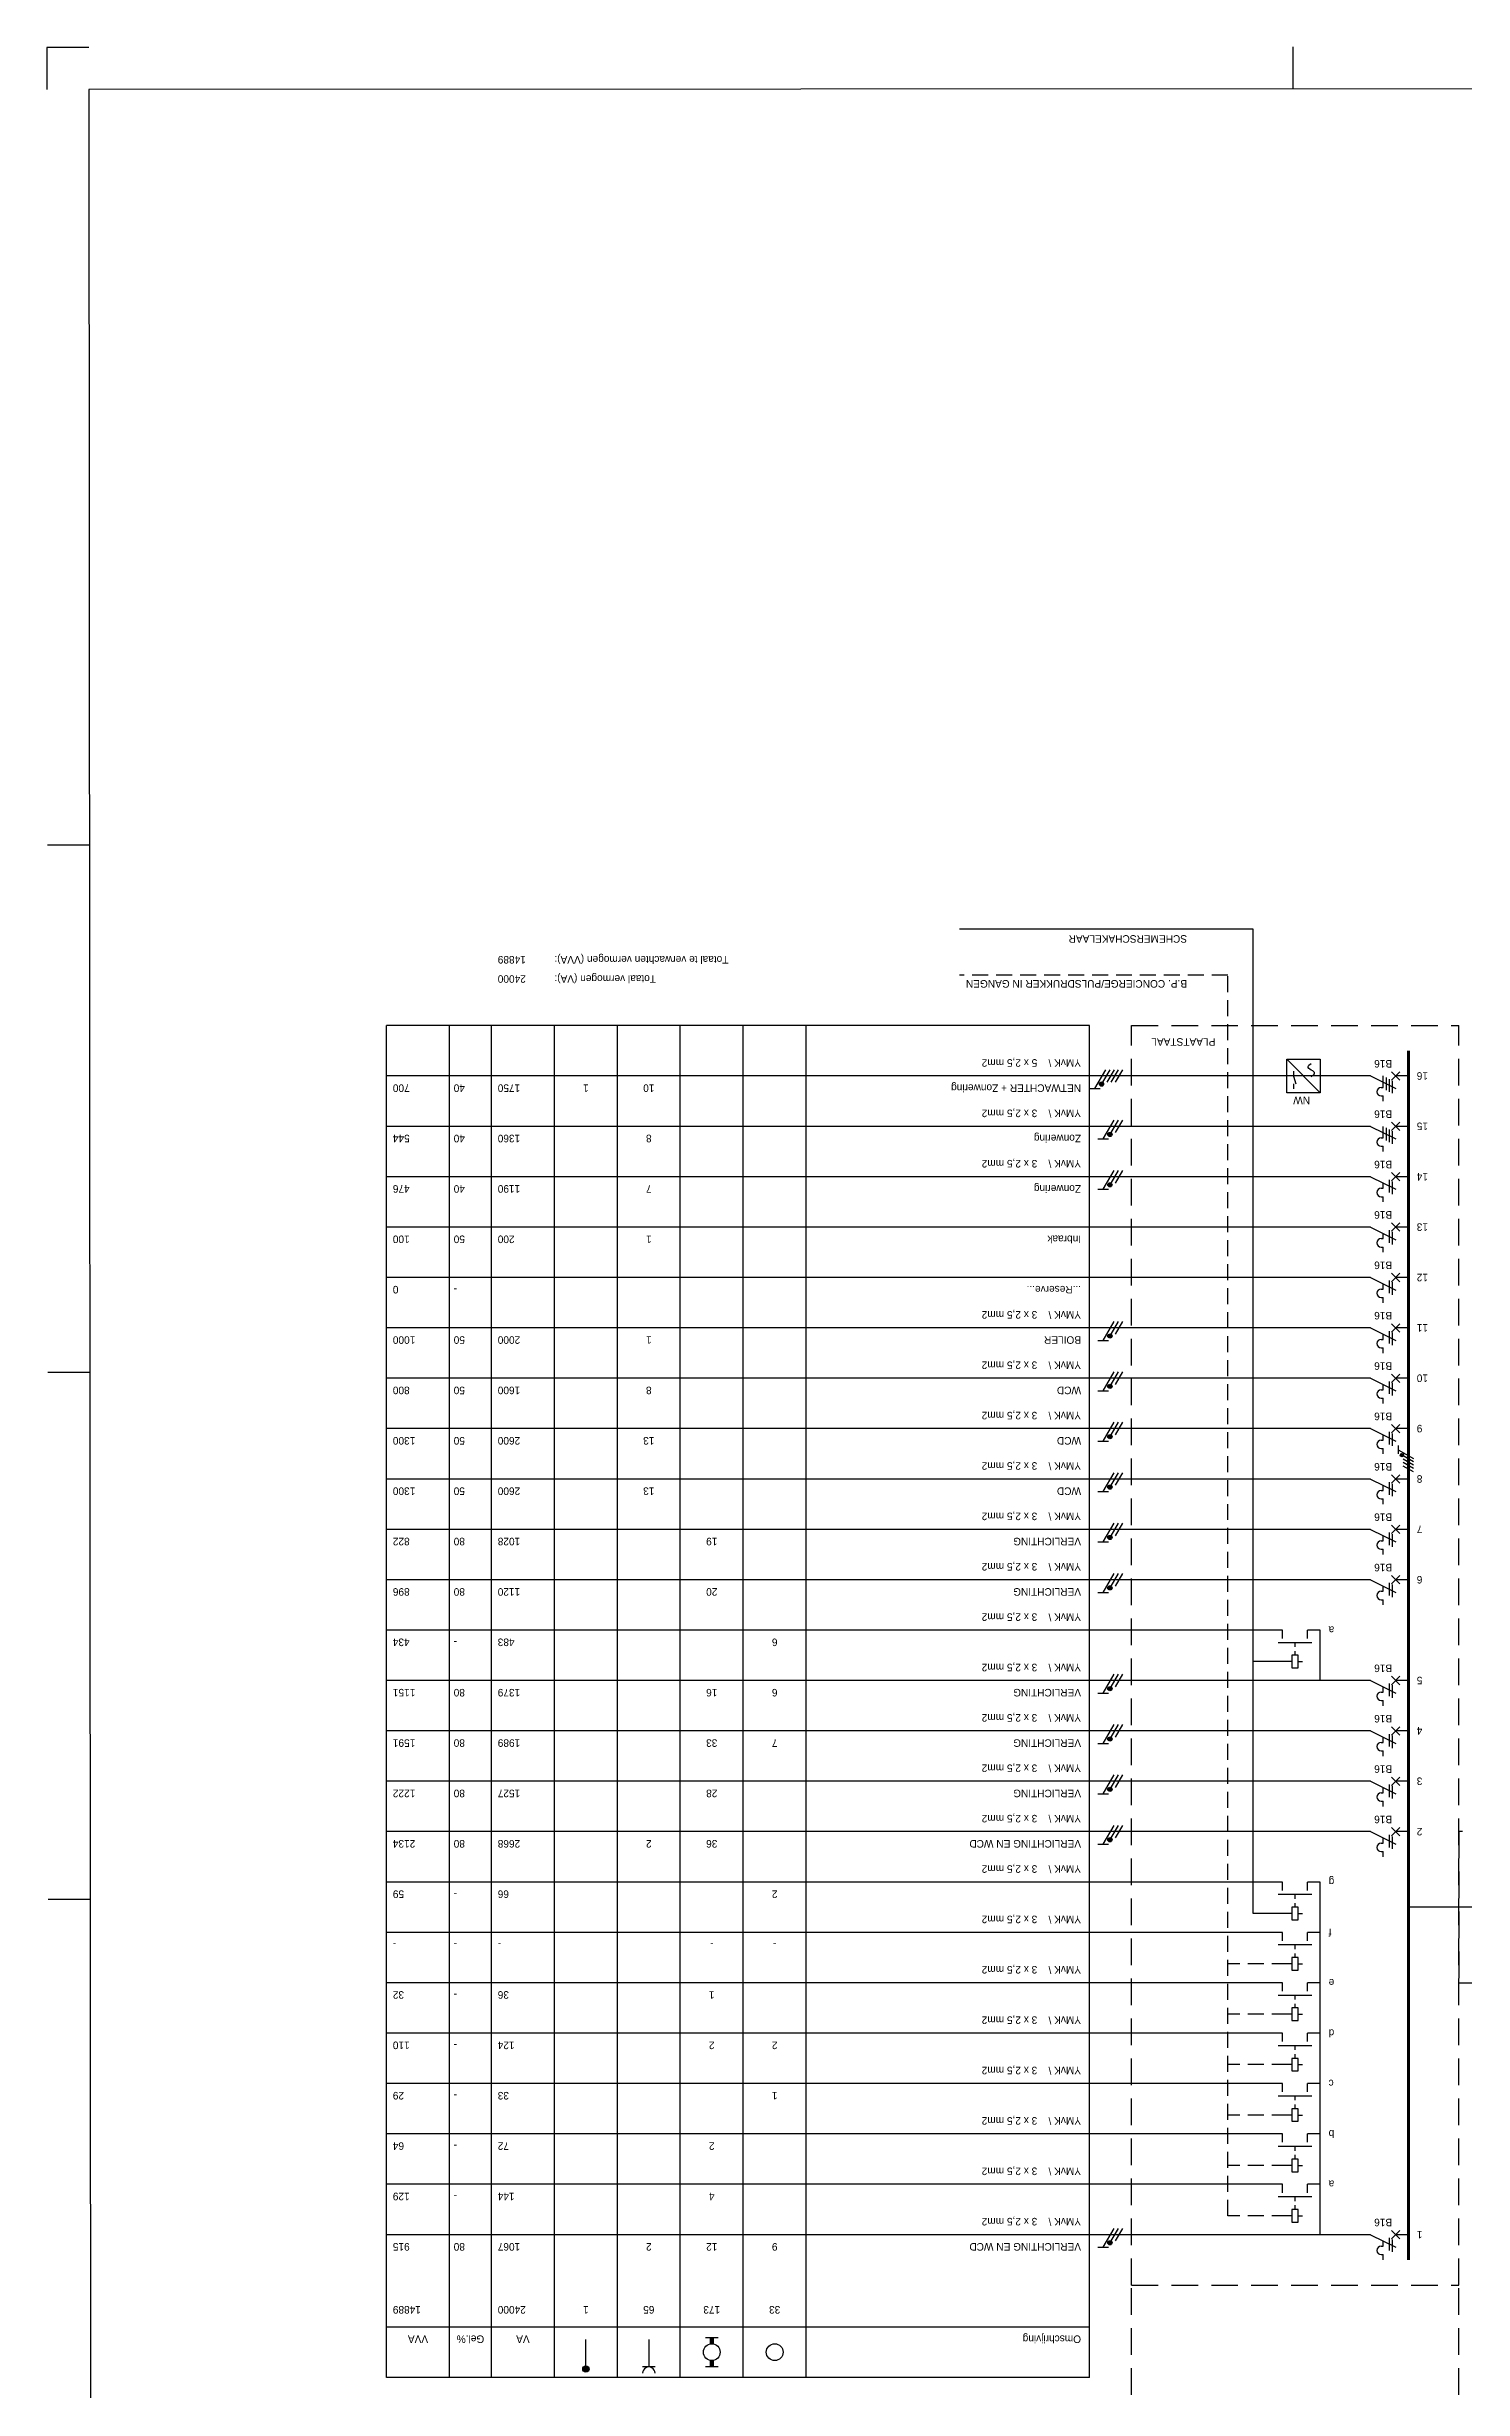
# Model space of a CAD drawing. Header units: millimetres. Extents: x -595 to 0, y 0 to 841.
# Drawn here: x -595 to -257, y 283 to 841 of the extents above; entities that cross this region are included whole.
import ezdxf
from ezdxf.enums import TextEntityAlignment as Align

# ---------------------------------------------------------------- set-up
doc = ezdxf.new("R2010")
doc.units = ezdxf.units.MM
for name, pattern in [('DASHED', [19.05, 12.7, -6.35]), ('HIDDEN', [9.525, 6.35, -3.175]), ('STABI11', [2, 1, -1])]:
    doc.linetypes.add(name, pattern=pattern)
doc.layers.get('0').update_dxf_attribs({"linetype": 'CONTINUOUS'})
for name, color, linetype in [('00kad018', 1, 'CONTINUOUS'), ('00kad070', 5, 'CONTINUOUS'), ('BL$2----_KADER', 7, 'CONTINUOUS'), ('EL$1----', 3, 'CONTINUOUS'), ('EL$1----_KK1+0', 3, 'CONTINUOUS'), ('EL$1----_LK2+0', 3, 'CONTINUOUS')]:
    doc.layers.add(name, color=color, linetype=linetype)
doc.styles.add('BURO-018', font='BUROFONT', dxfattribs={"height": 1.8})

# ---------------------------------------------------------------- blocks, each defined once
blk = doc.blocks.new('a1-windesheim-hor')
at = {"layer": '00kad018', "color": 1}
for p, q in [((400, 594), (400, 584)), ((525.5, 594), (525.5, 584)), ((651, 584), (651, 594)), ((841, 594), (831, 594)), ((841, 584), (841, 594)), ((831, 297), (841, 297))]:
    blk.add_line(p, q, dxfattribs=at)
at = {"layer": '00kad070', "color": 5}
for p, q in [((831, 584), (20, 584)), ((831, 10), (831, 584))]:
    blk.add_line(p, q, dxfattribs=at)
blk = doc.blocks.new('L1')
at = {"color": 0, "linetype": 'Continuous'}
for p, q in [((-3, 73.98), (-3, 71.48)), ((-3, 72.73), (1.5, 70.13)), ((1.5, 69.13), (-1.5, 70.87)), ((1.5, 68.13), (-1.5, 69.87))]:
    blk.add_line(p, q, dxfattribs=at)
at = {"color": 0, "linetype": 'Continuous', "const_width": 0.5}
blk.add_lwpolyline([(-1.68, 71.12, 1), (-2.18, 71.12, 1)], format="xyb", close=True, dxfattribs=at)
at = {"color": 0, "linetype": 'Continuous'}
blk.add_circle((-1.93, 71.12), 0.5, dxfattribs=at)
blk = doc.blocks.new('L3')
at = {"color": 0, "linetype": 'Continuous'}
for p, q in [((-3, 75.98), (-3, 73.48)), ((-3, 74.73), (1.5, 72.13)), ((1.5, 71.13), (-1.5, 72.87)), ((1.5, 70.13), (-1.5, 71.87)), ((1.5, 69.13), (-1.5, 70.87)), ((1.5, 68.13), (-1.5, 69.87))]:
    blk.add_line(p, q, dxfattribs=at)
at = {"color": 0, "linetype": 'Continuous', "const_width": 0.5}
blk.add_lwpolyline([(-1.68, 73.12, 1), (-2.18, 73.12, 1)], format="xyb", close=True, dxfattribs=at)
at = {"color": 0, "linetype": 'Continuous'}
blk.add_circle((-1.93, 73.12), 0.5, dxfattribs=at)
blk = doc.blocks.new('111104')
at = {"color": 0, "linetype": 'Continuous'}
for p, q in [((-3, 6.98), (-3, 4.48)), ((-3, 5.73), (1.5, 3.13)), ((1.5, 2.13), (-1.5, 3.87)), ((1.5, 1.13), (-1.5, 2.87)), ((1.5, 0.13), (-1.5, 1.87)), ((1.5, -0.87), (-1.5, 0.87))]:
    blk.add_line(p, q, dxfattribs=at)
at = {"color": 0, "linetype": 'Continuous', "const_width": 0.5}
blk.add_lwpolyline([(-1.68, 4.12, 1), (-2.18, 4.12, 1)], format="xyb", close=True, dxfattribs=at)
at = {"color": 0, "linetype": 'Continuous'}
blk.add_circle((-1.93, 4.12), 0.5, dxfattribs=at)
blk = doc.blocks.new('020209')
at = {"color": 0, "linetype": 'Continuous'}
blk.add_lwpolyline([(-3, 0), (-2.3, 1.1), (-1.7, 1.5), (-1.2, 1.5), (-0.8, 1.2), (-0.4, 0.7), (0, 0), (0.4, -0.7), (0.8, -1.2), (1.2, -1.5), (1.7, -1.5), (2.3, -1.1), (3, 0)], dxfattribs=at)
blk = doc.blocks.new('B3')
at = {"color": 0, "linetype": 'Continuous'}
for p, q in [((0, 9), (0, 21)), ((-6, 6), (-4.75, 6)), ((-4.75, 6.5), (-4.75, 6)), ((0, 9), (-3, 3)), ((-2.75, 6.5), (-2.75, 6)), ((-2.75, 6), (-1.5, 6)), ((-4.125, 3.75), (-1.125, 3.75)), ((-3.75, 4.5), (-0.75, 4.5)), ((-1, 4), (1, 2)), ((-1, 2), (1, 4)), ((0, 0), (0, 3))]:
    blk.add_line(p, q, dxfattribs=at)
blk.add_arc((-3.75, 6.5), 1, 0, 180, dxfattribs=at)
at = {"color": 1, "style": 'BURO-018'}
blk.add_attdef('E_VRIJ1', (-3, 12), '', height=1.8, rotation=90, dxfattribs=at)
at = {"color": 1, "linetype": 'Continuous', "style": 'BURO-018'}
blk.add_attdef('E_IIA', text='', height=1.8, rotation=90, dxfattribs=at).set_placement((2, 6), align=Align.TOP_CENTER)
blk = doc.blocks.new('m1')
at = {"color": 0, "linetype": 'Continuous'}
blk.add_line((0, 21), (0, 33), dxfattribs=at)
blk = doc.blocks.new('b1s')
at = {"color": 0, "linetype": 'Continuous'}
blk.add_line((0, 33), (0, 54), dxfattribs=at)
blk = doc.blocks.new('m1s')
at = {"color": 0, "linetype": 'Continuous'}
blk.add_line((0, 54), (0, 66), dxfattribs=at)
blk = doc.blocks.new('M2')
at = {"color": 0, "linetype": 'Continuous'}
for p, q in [((-7.5, 27.75), (-7.5, 28.75)), ((-3, 23), (-3, 31)), ((-2, 30), (0, 30)), ((0, 30), (0, 33)), ((-6, 27.75), (-9, 27.75)), ((-9, 27.75), (-9, 26.25)), ((-9, 26.25), (-6, 26.25)), ((-7.5, 26.25), (-7.5, 25.25)), ((-6, 26.25), (-6, 27.75)), ((-6, 27.25), (-6, 27.25)), ((-2, 24), (0, 24)), ((0, 21), (0, 24))]:
    blk.add_line(p, q, dxfattribs=at)
at = {"color": 0, "linetype": 'STABI11'}
blk.add_line((-6, 27), (-3, 27), dxfattribs=at)
at = {"color": 1, "linetype": 'Continuous', "style": 'BURO-018'}
blk.add_attdef('E_VRIJ1', (-6, 30), '', height=1.8, rotation=90, dxfattribs=at)
blk.add_attdef('E_IMS', text='', height=1.8, rotation=90, dxfattribs=at).set_placement((0, 27), align=Align.TOP_CENTER)
blk = doc.blocks.new('B5')
at = {"color": 0, "linetype": 'Continuous'}
for p, q in [((0, 9), (0, 21)), ((-6, 6), (-4.75, 6)), ((-4.75, 6.5), (-4.75, 6)), ((0, 9), (-3, 3)), ((-2.75, 6.5), (-2.75, 6)), ((-2.75, 6), (0, 6)), ((-4.125, 3.75), (-1.125, 3.75)), ((-3.75, 4.5), (-0.75, 4.5)), ((-3.375, 5.25), (-0.375, 5.25)), ((-1, 2), (1, 4)), ((-1, 4), (1, 2)), ((0, 0), (0, 3))]:
    blk.add_line(p, q, dxfattribs=at)
blk.add_arc((-3.75, 6.5), 1, 0, 180, dxfattribs=at)
at = {"color": 1, "style": 'BURO-018'}
blk.add_attdef('E_VRIJ1', (-3, 12), '', height=1.8, rotation=90, dxfattribs=at)
at = {"color": 1, "linetype": 'Continuous', "style": 'BURO-018'}
blk.add_attdef('E_IIA', text='', height=1.8, rotation=90, dxfattribs=at).set_placement((2, 6), align=Align.TOP_CENTER)
blk = doc.blocks.new('KOLNR3')
at = {"color": 0, "linetype": 'Continuous'}
blk.add_circle((0, 0), 2, dxfattribs=at)
blk = doc.blocks.new('KOLNR5')
at = {"color": 0, "linetype": 'Continuous'}
for p, q in [((-3.5, -1.5), (-3.5, 1.5)), ((3.5, 1.5), (3.5, -1.5))]:
    blk.add_line(p, q, dxfattribs=at)
at = {"color": 0, "linetype": 'Continuous', "const_width": 1}
for points in [[(-2, 0), (-3.5, 0)], [(2, 0), (3.5, 0)]]:
    blk.add_lwpolyline(points, dxfattribs=at)
at = {"color": 0, "linetype": 'Continuous'}
blk.add_circle((0, 0), 2, dxfattribs=at)
blk = doc.blocks.new('KOLNR6')
at = {"color": 0, "linetype": 'Continuous'}
for p, q in [((-3.5, -1.5), (-3.5, 1.5)), ((3, 0), (-3.5, 0))]:
    blk.add_line(p, q, dxfattribs=at)
blk.add_arc((-5, 0), 1.5, 270, 90, dxfattribs=at)
blk = doc.blocks.new('KOLNR8')
at = {"color": 0, "linetype": 'Continuous'}
blk.add_line((-4, 0), (3, 0), dxfattribs=at)
at = {"color": 0, "linetype": 'Continuous', "const_width": 0.75}
blk.add_lwpolyline([(-4, -0.375, 1), (-4, 0.375, 1)], format="xyb", close=True, dxfattribs=at)
at = {"color": 0, "linetype": 'Continuous'}
blk.add_circle((-4, 0), 0.75, dxfattribs=at)

msp = doc.modelspace()

# ---------------------------------------------------------------- linework, layer by layer
at = {"layer": 'EL$1----'}
for p, q in [((-307.09, 630.67), (-377.09, 630.67)), ((-307.09, 396.17), (-307.09, 630.67)), ((-291.09, 591.67), (-299.09, 599.67)), ((-299.09, 595.67), (-303.09, 595.67)), ((-298.84, 456.17), (-307.09, 456.17)), ((-298.84, 396.17), (-307.09, 396.17))]:
    msp.add_line(p, q, dxfattribs=at)
at = {"layer": 'EL$1----', "linetype": 'DASHED', "ltscale": 0.3}
for p, q in [((-313.09, 619.67), (-377.09, 619.67)), ((-313.09, 324.17), (-313.09, 619.67)), ((-298.84, 384.17), (-313.09, 384.17)), ((-298.84, 372.17), (-313.09, 372.17)), ((-298.84, 360.17), (-313.09, 360.17)), ((-298.84, 348.17), (-313.09, 348.17)), ((-298.84, 336.17), (-313.09, 336.17)), ((-298.84, 324.17), (-313.09, 324.17))]:
    msp.add_line(p, q, dxfattribs=at)
at = {"layer": 'EL$1----', "linetype": 'Continuous'}
for p, q in [((-297.48, 596.81), (-297.48, 595.61)), ((-297.48, 595.61), (-296.88, 593.81)), ((-297.48, 593.81), (-297.48, 592.61))]:
    msp.add_line(p, q, dxfattribs=at)
at = {"layer": 'EL$1----', "ltscale": 0.2}
msp.add_line((-250.84, 397.67), (-270.09, 397.67), dxfattribs=at)
at = {"layer": 'EL$1----'}
msp.add_lwpolyline([(-291.09, 591.67), (-299.09, 591.67), (-299.09, 599.67), (-291.09, 599.67)], close=True, dxfattribs=at)
at = {"layer": 'EL$1----', "color": 1, "linetype": 'HIDDEN'}
msp.add_lwpolyline([(-258.09, 379.67), (-228.59, 379.67), (-228.59, 415.67), (-258.09, 415.67)], close=True, dxfattribs=at)
at = {"layer": 'EL$1----_KK1+0', "color": 1, "linetype": 'HIDDEN'}
for p, q in [((-336.09, 157.67), (-336.09, 307.67)), ((-258.09, 157.67), (-258.09, 307.67))]:
    msp.add_line(p, q, dxfattribs=at)
at = {"layer": 'EL$1----_LK2+0', "color": 1}
for p, q in [((-513.59, 285.67), (-513.59, 607.67)), ((-346.09, 607.67), (-513.59, 607.67)), ((-498.59, 285.67), (-498.59, 607.67)), ((-488.59, 285.67), (-488.59, 607.67)), ((-473.59, 285.67), (-473.59, 607.67)), ((-458.59, 285.67), (-458.59, 607.67)), ((-443.59, 285.67), (-443.59, 607.67)), ((-428.59, 285.67), (-428.59, 607.67)), ((-413.59, 285.67), (-413.59, 607.67)), ((-346.09, 285.67), (-346.09, 607.67)), ((-346.09, 297.67), (-513.59, 297.67)), ((-346.09, 285.67), (-513.59, 285.67))]:
    msp.add_line(p, q, dxfattribs=at)
at = {"layer": 'EL$1----_LK2+0', "color": 1, "linetype": 'HIDDEN'}
for p, q in [((-336.09, 307.67), (-336.09, 607.67)), ((-336.09, 607.67), (-258.09, 607.67)), ((-258.09, 307.67), (-258.09, 607.67)), ((-336.09, 307.67), (-258.09, 307.67))]:
    msp.add_line(p, q, dxfattribs=at)
at = {"layer": 'EL$1----_LK2+0'}
for p, q in [((-336.09, 595.67), (-513.59, 595.67)), ((-336.09, 583.67), (-513.59, 583.67)), ((-336.09, 571.67), (-513.59, 571.67)), ((-336.09, 559.67), (-513.59, 559.67)), ((-336.09, 547.67), (-513.59, 547.67)), ((-336.09, 535.67), (-513.59, 535.67)), ((-336.09, 523.67), (-513.59, 523.67)), ((-336.09, 511.67), (-513.59, 511.67)), ((-336.09, 499.67), (-513.59, 499.67)), ((-336.09, 487.67), (-513.59, 487.67)), ((-336.09, 475.67), (-513.59, 475.67)), ((-336.09, 463.67), (-513.59, 463.67)), ((-291.09, 451.67), (-291.09, 463.67)), ((-336.09, 451.67), (-513.59, 451.67)), ((-336.09, 439.67), (-513.59, 439.67)), ((-336.09, 427.67), (-513.59, 427.67)), ((-336.09, 415.67), (-513.59, 415.67)), ((-336.09, 403.67), (-513.59, 403.67)), ((-291.09, 319.67), (-291.09, 403.67)), ((-336.09, 391.67), (-513.59, 391.67)), ((-336.09, 379.67), (-513.59, 379.67)), ((-336.09, 367.67), (-513.59, 367.67)), ((-336.09, 355.67), (-513.59, 355.67)), ((-336.09, 343.67), (-513.59, 343.67)), ((-336.09, 331.67), (-513.59, 331.67)), ((-336.09, 319.67), (-513.59, 319.67))]:
    msp.add_line(p, q, dxfattribs=at)
for points in [[(-270.09, 601.67, 0.7, 0.7, 0), (-270.09, 589.67, 0.7, 0.7, 0)], [(-270.09, 589.67, 0.7, 0.7, 0), (-270.09, 577.67, 0.7, 0.7, 0)], [(-270.09, 577.67, 0.7, 0.7, 0), (-270.09, 565.67, 0.7, 0.7, 0)], [(-270.09, 565.67, 0.7, 0.7, 0), (-270.09, 553.67, 0.7, 0.7, 0)], [(-270.09, 553.67, 0.7, 0.7, 0), (-270.09, 541.67, 0.7, 0.7, 0)], [(-270.09, 541.67, 0.7, 0.7, 0), (-270.09, 529.67, 0.7, 0.7, 0)], [(-270.09, 529.67, 0.7, 0.7, 0), (-270.09, 517.67, 0.7, 0.7, 0)], [(-270.09, 517.67, 0.7, 0.7, 0), (-270.09, 505.67, 0.7, 0.7, 0)], [(-270.09, 505.67, 0.7, 0.7, 0), (-270.09, 493.67, 0.7, 0.7, 0)], [(-270.09, 493.67, 0.7, 0.7, 0), (-270.09, 481.67, 0.7, 0.7, 0)], [(-270.09, 481.67, 0.7, 0.7, 0), (-270.09, 469.67, 0.7, 0.7, 0)], [(-270.09, 469.67, 0.7, 0.7, 0), (-270.09, 457.67, 0.7, 0.7, 0)], [(-270.09, 457.67, 0.7, 0.7, 0), (-270.09, 445.67, 0.7, 0.7, 0)], [(-270.09, 445.67, 0.7, 0.7, 0), (-270.09, 433.67, 0.7, 0.7, 0)], [(-270.09, 433.67, 0.7, 0.7, 0), (-270.09, 421.67, 0.7, 0.7, 0)], [(-270.09, 421.67, 0.7, 0.7, 0), (-270.09, 409.67, 0.7, 0.7, 0)], [(-270.09, 409.67, 0.7, 0.7, 0), (-270.09, 397.67, 0.7, 0.7, 0)], [(-270.09, 397.67, 0.7, 0.7, 0), (-270.09, 385.67, 0.7, 0.7, 0)], [(-270.09, 385.67, 0.7, 0.7, 0), (-270.09, 373.67, 0.7, 0.7, 0)], [(-270.09, 373.67, 0.7, 0.7, 0), (-270.09, 361.67, 0.7, 0.7, 0)], [(-270.09, 361.67, 0.7, 0.7, 0), (-270.09, 349.67, 0.7, 0.7, 0)], [(-270.09, 349.67, 0.7, 0.7, 0), (-270.09, 337.67, 0.7, 0.7, 0)], [(-270.09, 337.67, 0.7, 0.7, 0), (-270.09, 325.67, 0.7, 0.7, 0)], [(-270.09, 325.67, 0.7, 0.7, 0), (-270.09, 313.67, 0.7, 0.7, 0)]]:
    msp.add_lwpolyline(points, format="xyseb", dxfattribs=at)

# ---------------------------------------------------------------- block references
at = {"layer": 'BL$2----_KADER', "rotation": 90.03706841392992}
msp.add_blockref('a1-windesheim-hor', (0, 0), dxfattribs=at)
at = {"layer": 'EL$1----', "rotation": 89.99999999999999}
for name, p in [('L3', (-270.09, 595.67)), ('L1', (-270.09, 583.67)), ('L1', (-270.09, 571.67)), ('L1', (-270.09, 535.67)), ('L1', (-270.09, 523.67)), ('L1', (-270.09, 511.67)), ('L1', (-270.09, 499.67)), ('L1', (-270.09, 487.67)), ('L1', (-270.09, 475.67)), ('L1', (-270.09, 451.67)), ('L1', (-270.09, 439.67)), ('L1', (-270.09, 427.67)), ('L1', (-270.09, 415.67)), ('L1', (-270.09, 319.67))]:
    msp.add_blockref(name, p, dxfattribs=at)
at = {"layer": 'EL$1----', "xscale": -0.5120000000000005, "yscale": 0.5120000000000005, "zscale": 0.5120000000000001, "rotation": 270}
msp.add_blockref('020209', (-293.22, 597.08), dxfattribs=at)
at = {"layer": 'EL$1----', "xscale": 0.8, "yscale": 0.8, "zscale": 0.8}
msp.add_blockref('111104', (-270.09, 502.07), dxfattribs=at)
at = {"layer": 'EL$1----_LK2+0', "rotation": 89.99999999999999}
for name, p in [('B5', (-270.09, 595.67)), ('B5', (-270.09, 583.67)), ('B3', (-270.09, 571.67)), ('B3', (-270.09, 559.67)), ('B3', (-270.09, 547.67)), ('B3', (-270.09, 535.67)), ('B3', (-270.09, 523.67)), ('B3', (-270.09, 511.67)), ('B3', (-270.09, 499.67)), ('B3', (-270.09, 487.67)), ('B3', (-270.09, 475.67)), ('B3', (-270.09, 451.67)), ('B3', (-270.09, 439.67)), ('B3', (-270.09, 427.67)), ('B3', (-270.09, 415.67)), ('B3', (-270.09, 319.67))]:
    msp.add_blockref(name, p, dxfattribs=at).add_auto_attribs({'E_IIA': 'B16'})
for name, p in [('m1s', (-270.09, 595.67)), ('b1s', (-270.09, 595.67)), ('m1', (-270.09, 595.67)), ('m1s', (-270.09, 583.67)), ('b1s', (-270.09, 583.67)), ('m1', (-270.09, 583.67)), ('m1s', (-270.09, 571.67)), ('b1s', (-270.09, 571.67)), ('m1', (-270.09, 571.67)), ('m1s', (-270.09, 559.67)), ('b1s', (-270.09, 559.67)), ('m1', (-270.09, 559.67)), ('m1s', (-270.09, 547.67)), ('b1s', (-270.09, 547.67)), ('m1', (-270.09, 547.67)), ('m1s', (-270.09, 535.67)), ('b1s', (-270.09, 535.67)), ('m1', (-270.09, 535.67)), ('m1s', (-270.09, 523.67)), ('b1s', (-270.09, 523.67)), ('m1', (-270.09, 523.67)), ('m1s', (-270.09, 511.67)), ('b1s', (-270.09, 511.67)), ('m1', (-270.09, 511.67)), ('m1s', (-270.09, 499.67)), ('b1s', (-270.09, 499.67)), ('m1', (-270.09, 499.67)), ('m1s', (-270.09, 487.67)), ('b1s', (-270.09, 487.67)), ('m1', (-270.09, 487.67)), ('m1s', (-270.09, 475.67)), ('b1s', (-270.09, 475.67)), ('m1', (-270.09, 475.67)), ('m1s', (-270.09, 463.67)), ('b1s', (-270.09, 463.67)), ('M2', (-270.09, 463.67)), ('m1s', (-270.09, 451.67)), ('b1s', (-270.09, 451.67)), ('m1', (-270.09, 451.67)), ('m1s', (-270.09, 439.67)), ('b1s', (-270.09, 439.67)), ('m1', (-270.09, 439.67)), ('m1s', (-270.09, 427.67)), ('b1s', (-270.09, 427.67)), ('m1', (-270.09, 427.67)), ('m1s', (-270.09, 415.67)), ('b1s', (-270.09, 415.67)), ('m1', (-270.09, 415.67)), ('m1s', (-270.09, 403.67)), ('b1s', (-270.09, 403.67)), ('M2', (-270.09, 403.67)), ('m1s', (-270.09, 391.67)), ('b1s', (-270.09, 391.67)), ('M2', (-270.09, 391.67)), ('m1s', (-270.09, 379.67)), ('b1s', (-270.09, 379.67)), ('M2', (-270.09, 379.67)), ('m1s', (-270.09, 367.67)), ('b1s', (-270.09, 367.67)), ('M2', (-270.09, 367.67)), ('m1s', (-270.09, 355.67)), ('b1s', (-270.09, 355.67)), ('M2', (-270.09, 355.67)), ('m1s', (-270.09, 343.67)), ('b1s', (-270.09, 343.67)), ('M2', (-270.09, 343.67)), ('m1s', (-270.09, 331.67)), ('b1s', (-270.09, 331.67)), ('M2', (-270.09, 331.67)), ('m1s', (-270.09, 319.67)), ('b1s', (-270.09, 319.67)), ('m1', (-270.09, 319.67)), ('KOLNR8', (-466.09, 291.67)), ('KOLNR6', (-451.09, 291.67)), ('KOLNR5', (-436.09, 291.67)), ('KOLNR3', (-421.09, 291.67))]:
    msp.add_blockref(name, p, dxfattribs=at)

# ---------------------------------------------------------------- texts
at = {"layer": 'EL$1----', "color": 1, "style": 'BURO-018'}
for s, p in [('SCHEMERSCHAKELAAR', (-322.83, 629.21)), ('B.P. CONCIERGE/PULSDRUKKER IN GANGEN', (-322.83, 618.51)), ('PLAATSTAAL', (-316.09, 604.67)), ('NW', (-293.51, 590.74))]:
    msp.add_text(s, height=1.8, rotation=180, dxfattribs=at).set_placement(p)
at = {"layer": 'EL$1----_LK2+0', "color": 1, "style": 'BURO-018'}
for s, p in [('24000', (-487.09, 619.67)), ('14889', (-487.09, 624.25)), ('Totaal te verwachten vermogen (VVA):', (-473.59, 624.25)), ('Totaal vermogen (VA):', (-473.59, 619.67)), ('700', (-512.09, 593.67)), ('40', (-497.59, 593.67)), ('1750', (-487.09, 593.67)), ('544', (-512.09, 581.67)), ('40', (-497.59, 581.67)), ('1360', (-487.09, 581.67)), ('476', (-512.09, 569.67)), ('40', (-497.59, 569.67)), ('1190', (-487.09, 569.67)), ('100', (-512.09, 557.67)), ('50', (-497.59, 557.67)), ('200', (-487.09, 557.67)), ('0', (-512.09, 545.67)), ('-', (-497.59, 545.67)), ('1000', (-512.09, 533.67)), ('50', (-497.59, 533.67)), ('2000', (-487.09, 533.67)), ('800', (-512.09, 521.67)), ('50', (-497.59, 521.67)), ('1600', (-487.09, 521.67)), ('1300', (-512.09, 509.67)), ('50', (-497.59, 509.67)), ('2600', (-487.09, 509.67)), ('1300', (-512.09, 497.67)), ('50', (-497.59, 497.67)), ('2600', (-487.09, 497.67)), ('822', (-512.09, 485.67)), ('80', (-497.59, 485.67)), ('1028', (-487.09, 485.67)), ('896', (-512.09, 473.67)), ('80', (-497.59, 473.67)), ('1120', (-487.09, 473.67)), ('434', (-512.09, 461.67)), ('-', (-497.59, 461.67)), ('483', (-487.09, 461.67)), ('1151', (-512.09, 449.67)), ('80', (-497.59, 449.67)), ('1379', (-487.09, 449.67)), ('1591', (-512.09, 437.67)), ('80', (-497.59, 437.67)), ('1989', (-487.09, 437.67)), ('1222', (-512.09, 425.67)), ('80', (-497.59, 425.67)), ('1527', (-487.09, 425.67)), ('2134', (-512.09, 413.67)), ('80', (-497.59, 413.67)), ('2668', (-487.09, 413.67)), ('59', (-512.09, 401.67)), ('-', (-497.59, 401.67)), ('66', (-487.09, 401.67)), ('-', (-512.09, 389.67)), ('-', (-497.59, 389.67)), ('-', (-487.09, 389.67)), ('32', (-512.09, 377.67)), ('-', (-497.59, 377.67)), ('36', (-487.09, 377.67)), ('110', (-512.09, 365.67)), ('-', (-497.59, 365.67)), ('124', (-487.09, 365.67)), ('29', (-512.09, 353.67)), ('-', (-497.59, 353.67)), ('33', (-487.09, 353.67)), ('64', (-512.09, 341.67)), ('-', (-497.59, 341.67)), ('72', (-487.09, 341.67)), ('129', (-512.09, 329.67)), ('144', (-487.09, 329.67)), ('-', (-497.59, 329.67)), ('915', (-512.09, 317.67)), ('80', (-497.59, 317.67)), ('1067', (-487.09, 317.67)), ('14889', (-512.09, 302.67)), ('24000', (-487.09, 302.67))]:
    msp.add_text(s, height=1.8, rotation=180, dxfattribs=at).set_placement(p, align=Align.RIGHT)
for s, p in [('YMvK \\    5 x 2,5 mm2', (-348.09, 599.67)), ('NETWACHTER + Zonwering', (-348.09, 593.67)), ('YMvK \\    3 x 2,5 mm2', (-348.09, 587.67)), ('Zonwering', (-348.09, 581.67)), ('YMvK \\    3 x 2,5 mm2', (-348.09, 575.67)), ('Zonwering', (-348.09, 569.67)), ('Inbraak', (-348.09, 557.67)), ('...Reserve...', (-348.09, 545.67)), ('YMvK \\    3 x 2,5 mm2', (-348.09, 539.67)), ('BOILER', (-348.09, 533.67)), ('YMvK \\    3 x 2,5 mm2', (-348.09, 527.67)), ('WCD', (-348.09, 521.67)), ('YMvK \\    3 x 2,5 mm2', (-348.09, 515.67)), ('WCD', (-348.09, 509.67)), ('YMvK \\    3 x 2,5 mm2', (-348.09, 503.67)), ('WCD', (-348.09, 497.67)), ('YMvK \\    3 x 2,5 mm2', (-348.09, 491.67)), ('VERLICHTING', (-348.09, 485.67)), ('YMvK \\    3 x 2,5 mm2', (-348.09, 479.67)), ('VERLICHTING', (-348.09, 473.67)), ('YMvK \\    3 x 2,5 mm2', (-348.09, 467.67)), ('YMvK \\    3 x 2,5 mm2', (-348.09, 455.67)), ('VERLICHTING', (-348.09, 449.67)), ('YMvK \\    3 x 2,5 mm2', (-348.09, 443.67)), ('VERLICHTING', (-348.09, 437.67)), ('YMvK \\    3 x 2,5 mm2', (-348.09, 431.67)), ('VERLICHTING', (-348.09, 425.67)), ('YMvK \\    3 x 2,5 mm2', (-348.09, 419.67)), ('VERLICHTING EN WCD', (-348.09, 413.67)), ('YMvK \\    3 x 2,5 mm2', (-348.09, 407.67)), ('YMvK \\    3 x 2,5 mm2', (-348.09, 395.67)), ('YMvK \\    3 x 2,5 mm2', (-348.09, 383.67)), ('YMvK \\    3 x 2,5 mm2', (-348.09, 371.67)), ('YMvK \\    3 x 2,5 mm2', (-348.09, 359.67)), ('YMvK \\    3 x 2,5 mm2', (-348.09, 347.67)), ('YMvK \\    3 x 2,5 mm2', (-348.09, 335.67)), ('YMvK \\    3 x 2,5 mm2', (-348.09, 323.67)), ('VERLICHTING EN WCD', (-348.09, 317.67)), ('Omschrijving', (-348.09, 295.67))]:
    msp.add_text(s, height=1.8, rotation=180, dxfattribs=at).set_placement(p)
for s, p in [('1', (-466.09, 593.67)), ('10', (-451.09, 593.67)), ('8', (-451.09, 581.67)), ('7', (-451.09, 569.67)), ('1', (-451.09, 557.67)), ('1', (-451.09, 533.67)), ('8', (-451.09, 521.67)), ('13', (-451.09, 509.67)), ('13', (-451.09, 497.67)), ('19', (-436.09, 485.67)), ('20', (-436.09, 473.67)), ('6', (-421.09, 461.67)), ('16', (-436.09, 449.67)), ('6', (-421.09, 449.67)), ('33', (-436.09, 437.67)), ('7', (-421.09, 437.67)), ('28', (-436.09, 425.67)), ('2', (-451.09, 413.67)), ('36', (-436.09, 413.67)), ('2', (-421.09, 401.67)), ('-', (-436.09, 389.67)), ('-', (-421.09, 389.67)), ('1', (-436.09, 377.67)), ('2', (-436.09, 365.67)), ('2', (-421.09, 365.67)), ('1', (-421.09, 353.67)), ('2', (-436.09, 341.67)), ('4', (-436.09, 329.67)), ('2', (-451.09, 317.67)), ('12', (-436.09, 317.67)), ('9', (-421.09, 317.67)), ('1', (-466.09, 302.67)), ('65', (-451.09, 302.67)), ('173', (-436.09, 302.67)), ('33', (-421.09, 302.67)), ('VVA', (-506.09, 295.67)), ('Gel.%', (-493.59, 295.67)), ('VA', (-481.09, 295.67))]:
    msp.add_text(s, height=1.8, rotation=180, dxfattribs=at).set_placement(p, align=Align.CENTER)
for s, p in [('16', (-268.09, 595.67)), ('15', (-268.09, 583.67)), ('14', (-268.09, 571.67)), ('13', (-268.09, 559.67)), ('12', (-268.09, 547.67)), ('11', (-268.09, 535.67)), ('10', (-268.09, 523.67)), ('9', (-268.09, 511.67)), ('8', (-268.09, 499.67)), ('7', (-268.09, 487.67)), ('6', (-268.09, 475.67)), ('a', (-289.09, 463.67)), ('5', (-268.09, 451.67)), ('4', (-268.09, 439.67)), ('3', (-268.09, 427.67)), ('2', (-268.09, 415.67)), ('g', (-289.09, 403.67)), ('f', (-289.09, 391.67)), ('e', (-289.09, 379.67)), ('d', (-289.09, 367.67)), ('c', (-289.09, 355.67)), ('b', (-289.09, 343.67)), ('a', (-289.09, 331.67)), ('1', (-268.09, 319.67))]:
    msp.add_text(s, height=1.8, rotation=180, dxfattribs=at).set_placement(p, align=Align.MIDDLE_RIGHT)

doc.saveas('drawing.dxf')
